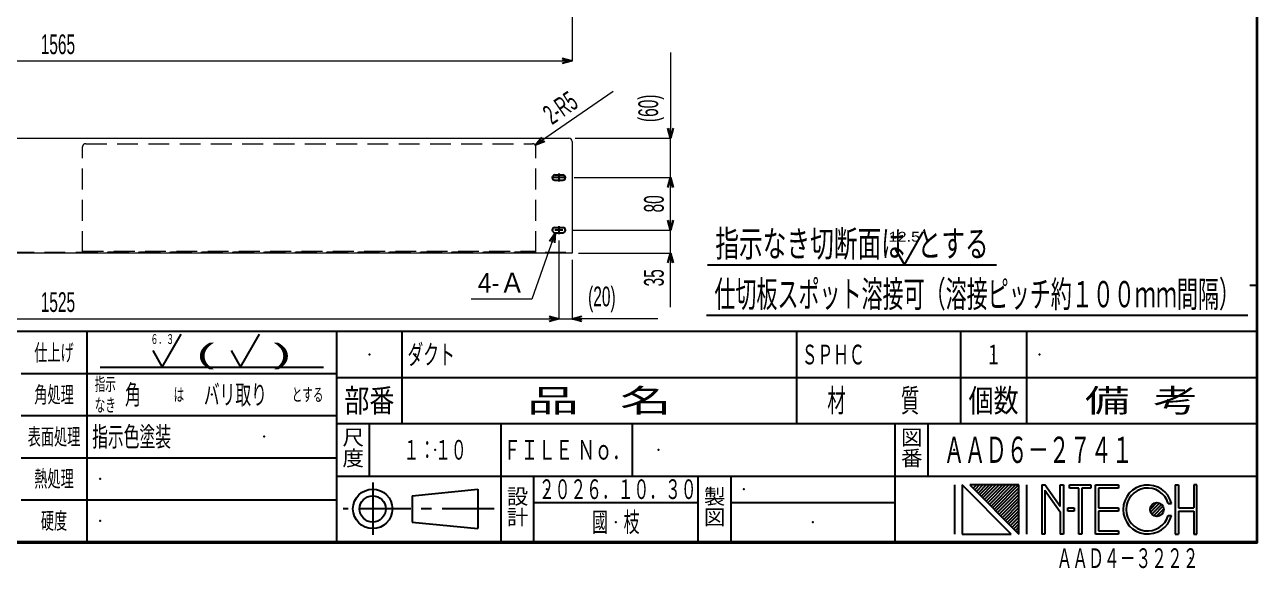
# Model space of a CAD drawing. Header units: millimetres. Extents: x -1485 to 1485, y -1050 to 1050.
# Drawn here: x -460 to 1416, y -1020 to -193 of the extents above; entities that cross this region are included whole.
import ezdxf
from ezdxf.enums import TextEntityAlignment as Align

# ---------------------------------------------------------------- set-up
doc = ezdxf.new("R2010")
doc.units = ezdxf.units.MM
doc.header["$LTSCALE"] = 2.5
doc.header["$PDSIZE"] = 1
doc.linetypes.add('CENTER', pattern=[50.8, 31.75, -6.35, 6.35, -6.35])
doc.linetypes.add('DASHED', pattern=[19.05, 12.7, -6.35])
for name, color, linetype in [('Layer0001', 7, 'Continuous'), ('Layer0012', 7, 'Continuous'), ('Layer0013', 7, 'Continuous'), ('Layer0014', 7, 'Continuous')]:
    doc.layers.add(name, color=color, linetype=linetype)
doc.styles.add('dcStyle0', font='ＭＳ Ｐゴシック', dxfattribs={"width": 0.6})
doc.styles.add('dcStyle1', font='@ＭＳ Ｐゴシック', dxfattribs={"width": 0.8})
doc.dimstyles.new('dc_Radial01', dxfattribs={"dimtxt": 30, "dimasz": 15.00113, "dimexe": 0, "dimexo": 10, "dimgap": 10, "dimtad": 3, "dimdec": 1, "dimdsep": 46, "dimtxsty": 'dcStyle0', "dimblk1": 'OPEN30', "dimblk2": 'OPEN30', "dimsah": 1, "dimcen": 0.09, "dimclrd": 4, "dimclre": 4, "dimclrt": 4, "dimadec": 0, "dimazin": 2, "dimtfac": 1, "dimtdec": 4, "dimtofl": 0, "dimtmove": 0, "dimatfit": 3, "dimfxl": 1, "dimarcsym": 1})
doc.dimstyles.new('dc_Rotated', dxfattribs={"dimtxt": 30, "dimasz": 15.00113, "dimexe": 0, "dimexo": 10, "dimgap": 10, "dimtad": 3, "dimdec": 1, "dimdsep": 46, "dimtxsty": 'dcStyle0', "dimblk1": 'OPEN30', "dimblk2": 'OPEN30', "dimsah": 1, "dimcen": 0.09, "dimclrd": 4, "dimclre": 4, "dimclrt": 4, "dimadec": 0, "dimazin": 2, "dimtfac": 1, "dimtdec": 4, "dimtmove": 0, "dimatfit": 3, "dimfxl": 1, "dimarcsym": 1})

# ---------------------------------------------------------------- blocks, each defined once
blk = doc.blocks.new('DC_GROUP_AAD6-2741_1')
at = {"layer": 'Layer0014', "color": 2, "style": 'dcStyle0'}
for s, width, p, p2 in [('指示', 0.55, (-353, -750), (-321, -750)), ('は', 0.55, (-233, -766), (-217, -766)), ('とする', 0.637211, (-53, -766), (-5, -766)), ('なき', 0.629933, (-353, -782), (-321, -782))]:
    blk.add_text(s, height=20, dxfattribs=dict(at, width=width)).set_placement(p, p2, align=Align.FIT)
blk = doc.blocks.new('DC_GROUP_AAD6-2741_2')
at = {"layer": 'Layer0013', "color": 4, "linetype": 'Continuous', "lineweight": 25}
for p, q in [((-250.2, -714), (-221.3, -664)), ((-264.6, -689), (-250.2, -714))]:
    blk.add_line(p, q, dxfattribs=at)
at = {"layer": 'Layer0013', "color": 4, "style": 'dcStyle0', "width": 0.812153}
blk.add_text('６．３', height=15, dxfattribs=at).set_placement((-268.2, -679), (-232.2, -679), align=Align.FIT)
blk = doc.blocks.new('DC_GROUP_AAD6-2741_3')
at = {"layer": 'Layer0013', "color": 4, "linetype": 'Continuous', "lineweight": 25}
for p, q in [((-131, -714), (-102.1, -664)), ((-145.4, -689), (-131, -714))]:
    blk.add_line(p, q, dxfattribs=at)
blk = doc.blocks.new('_Open30')
at = {"color": 0, "linetype": 'ByBlock', "lineweight": -2}
for p, q in [((-1, 0.267949), (0, 0)), ((0, 0), (-1, -0.267949)), ((0, 0), (-1, 0))]:
    blk.add_line(p, q, dxfattribs=at)
blk = doc.blocks.new('DC_GROUP_AAD6-2741_14')
at = {"layer": 'Layer0013', "color": 4, "linetype": 'Continuous', "lineweight": 13}
for p, q in [((347.8, -509.6), (312, -610.7)), ((312, -610.7), (220, -610.7))]:
    blk.add_line(p, q, dxfattribs=at)
at = {"layer": 'Layer0013', "color": 4, "xscale": 15.00115266964712, "yscale": 15.00081580252128, "rotation": 70.51991576819316}
blk.add_blockref('_Open30', (347.8, -509.6), dxfattribs=at)
at = {"layer": 'Layer0013', "color": 4, "style": 'dcStyle0', "width": 0.962335}
blk.add_text('4-Ａ', height=30, dxfattribs=at).set_placement((230, -600.7), (302, -600.7), align=Align.FIT)
blk = doc.blocks.new('DC_GROUP_AAD6-2741_20')
at = {"layer": 'Layer0013', "color": 4, "linetype": 'Continuous', "lineweight": 25}
for p, q in [((879.2, -558.2), (908.1, -508.2)), ((864.8, -533.2), (879.2, -558.2))]:
    blk.add_line(p, q, dxfattribs=at)
at = {"layer": 'Layer0013', "color": 4, "style": 'dcStyle0', "width": 1.291922}
blk.add_text('12.5', height=15, dxfattribs=at).set_placement((855.2, -523.2), (903.2, -523.2), align=Align.FIT)
blk = doc.blocks.new('DC_GROUP_AAD6-2741_21')
at = {"layer": 'Layer0013', "color": 4, "linetype": 'Continuous', "lineweight": 25}
blk.add_line((579.5, -558.2), (1019.5, -558.2), dxfattribs=at)
at = {"layer": 'Layer0013', "color": 4, "style": 'dcStyle0', "width": 0.653268}
blk.add_text('指示なき切断面は  とする', height=40, dxfattribs=at).set_placement((591.5, -546.2), (1007.5, -546.2), align=Align.FIT)
blk = doc.blocks.new('DC_GROUP_AAD6-2741_22')
at = {"layer": 'Layer0013', "color": 4, "linetype": 'Continuous', "lineweight": 25}
blk.add_line((578.1, -635), (1402.1, -635), dxfattribs=at)
at = {"layer": 'Layer0013', "color": 4, "style": 'dcStyle0', "width": 0.634461}
blk.add_text('仕切板スポット溶接可（溶接ピッチ約１００ｍｍ間隔）', height=40, dxfattribs=at).set_placement((590.1, -623), (1390.1, -623), align=Align.FIT)
blk = doc.blocks.new('*D7')
at = {"layer": 'Layer0012', "color": 4, "linetype": 'Continuous', "lineweight": 13}
for p, q in [((353.4, -521.6), (353.4, -640.6)), ((373.4, -550.6), (373.4, -640.6)), ((353.4, -640.6), (373.4, -640.6)), ((503.9, -640.6), (373.4, -640.6))]:
    blk.add_line(p, q, dxfattribs=at)
at = {"layer": 'Layer0012', "color": 4, "xscale": 15.00115266964712, "yscale": 15.00081580252128, "rotation": 180}
blk.add_blockref('_Open30', (373.4, -640.6), dxfattribs=at)
at = {"layer": 'Layer0012', "color": 4, "insert": (397.9, -630.6), "char_height": 30, "attachment_point": 7, "style": 'dcStyle0'}
blk.add_mtext('\\T1.00;(20)', dxfattribs=at)
blk = doc.blocks.new('*D8')
at = {"layer": 'Layer0012', "color": 4, "linetype": 'Continuous', "lineweight": 13}
for p, q in [((-1171.6, -521.6), (-1171.6, -640.6)), ((353.4, -521.6), (353.4, -640.6)), ((-1171.6, -640.6), (353.4, -640.6))]:
    blk.add_line(p, q, dxfattribs=at)
at = {"layer": 'Layer0012', "color": 4, "xscale": 15.00115266964712, "yscale": 15.00081580252128}
for p, rotation in [((-1171.6, -640.6), 180), ((353.4, -640.6), 360)]:
    blk.add_blockref('_Open30', p, dxfattribs=dict(at, rotation=rotation))
at = {"layer": 'Layer0012', "color": 4, "insert": (-409.1, -630.6), "char_height": 30, "attachment_point": 8, "style": 'dcStyle0'}
blk.add_mtext('\\T1.00;1525', dxfattribs=at)
blk = doc.blocks.new('*D9')
at = {"layer": 'Layer0012', "color": 4, "linetype": 'Continuous', "lineweight": 13}
for p, q in [((374.4, -505.6), (523.4, -505.6)), ((523.4, -540.6), (523.4, -505.6)), ((383.4, -540.6), (523.4, -540.6)), ((523.4, -623.1), (523.4, -540.6))]:
    blk.add_line(p, q, dxfattribs=at)
at = {"layer": 'Layer0012', "color": 4, "xscale": 15.00115266964712, "yscale": 15.00081580252128, "rotation": 90}
blk.add_blockref('_Open30', (523.4, -540.6), dxfattribs=at)
at = {"layer": 'Layer0012', "color": 4, "insert": (513.4, -565.1), "char_height": 30, "attachment_point": 9, "rotation": 90, "style": 'dcStyle0'}
blk.add_mtext('\\T1.00;35', dxfattribs=at)
blk = doc.blocks.new('*D10')
at = {"layer": 'Layer0012', "color": 4, "linetype": 'Continuous', "lineweight": 13}
for p, q in [((376.9, -425.6), (523.4, -425.6)), ((523.4, -505.6), (523.4, -425.6)), ((374.4, -505.6), (523.4, -505.6))]:
    blk.add_line(p, q, dxfattribs=at)
at = {"layer": 'Layer0012', "color": 4, "xscale": 15.00115266964712, "yscale": 15.00081580252128}
for p, rotation in [((523.4, -425.6), 90), ((523.4, -505.6), 270)]:
    blk.add_blockref('_Open30', p, dxfattribs=dict(at, rotation=rotation))
at = {"layer": 'Layer0012', "color": 4, "insert": (513.4, -465.6), "char_height": 30, "attachment_point": 8, "rotation": 90, "style": 'dcStyle0'}
blk.add_mtext('\\T1.00;80', dxfattribs=at)
blk = doc.blocks.new('*D11')
at = {"layer": 'Layer0012', "color": 4, "linetype": 'Continuous', "lineweight": 13}
for p, q in [((523.4, -235.1), (523.4, -365.6)), ((378.4, -365.6), (523.4, -365.6)), ((523.4, -425.6), (523.4, -365.6)), ((376.9, -425.6), (523.4, -425.6))]:
    blk.add_line(p, q, dxfattribs=at)
at = {"layer": 'Layer0012', "color": 4, "xscale": 15.00115266964712, "yscale": 15.00081580252128, "rotation": 270}
blk.add_blockref('_Open30', (523.4, -365.6), dxfattribs=at)
at = {"layer": 'Layer0012', "color": 4, "insert": (513.4, -341.1), "char_height": 30, "attachment_point": 7, "rotation": 90, "style": 'dcStyle0'}
blk.add_mtext('\\T1.00;(60)', dxfattribs=at)
blk = doc.blocks.new('*D13')
at = {"layer": 'Layer0012', "color": 4, "linetype": 'Continuous', "lineweight": 13}
blk.add_line((436.2, -294.6), (317.5, -376.1), dxfattribs=at)
at = {"layer": 'Layer0012', "color": 4, "xscale": 15.00115266964712, "yscale": 15.00081580252128, "rotation": 214.5139400835964}
blk.add_blockref('_Open30', (317.5, -376.1), dxfattribs=at)
at = {"layer": 'Layer0012', "color": 4, "insert": (343.2, -346.4), "char_height": 30, "attachment_point": 7, "rotation": 34.5139, "style": 'dcStyle0'}
blk.add_mtext('\\T1.00;2-R5', dxfattribs=at)
blk = doc.blocks.new('*D25')
at = {"layer": 'Layer0012', "color": 4, "linetype": 'Continuous', "lineweight": 13}
for p, q in [((-1191.6, 51.9), (-1191.6, -248.1)), ((373.4, 51.9), (373.4, -248.1)), ((-1191.6, -248.1), (373.4, -248.1))]:
    blk.add_line(p, q, dxfattribs=at)
at = {"layer": 'Layer0012', "color": 4, "xscale": 15.00115266964712, "yscale": 15.00081580252128}
for p, rotation in [((-1191.6, -248.1), 180), ((373.4, -248.1), 360)]:
    blk.add_blockref('_Open30', p, dxfattribs=dict(at, rotation=rotation))
at = {"layer": 'Layer0012', "color": 4, "insert": (-409.1, -238.1), "char_height": 30, "attachment_point": 8, "style": 'dcStyle0'}
blk.add_mtext('\\T1.00;1565', dxfattribs=at)
blk = doc.blocks.new('DC_GROUP_AAD6-2741_10')
at = {"color": 3, "linetype": 'Continuous', "lineweight": 25}
for p, q in [((347.4, -501.6), (359.4, -501.6)), ((347.4, -509.6), (359.4, -509.6))]:
    blk.add_line(p, q, dxfattribs=at)
at = {"color": 2, "linetype": 'CENTER', "lineweight": 25}
for p, q in [((359.4, -505.6), (347.4, -505.6)), ((353.4, -499.6), (353.4, -511.6))]:
    blk.add_line(p, q, dxfattribs=at)
at = {"color": 3, "linetype": 'Continuous', "lineweight": 25}
for centre, start, end in [((347.4, -505.6), 90, 270), ((359.4, -505.6), 270, 90)]:
    blk.add_arc(centre, 4, start, end, dxfattribs=at)
blk = doc.blocks.new('DC_GROUP_AAD6-2741_11')
at = {"color": 2, "linetype": 'CENTER', "lineweight": 25}
for p, q in [((361.9, -425.6), (344.9, -425.6)), ((359.4, -425.6), (347.4, -425.6)), ((353.4, -419.6), (353.4, -431.6)), ((353.4, -419.6), (353.4, -431.6))]:
    blk.add_line(p, q, dxfattribs=at)
at = {"color": 3, "linetype": 'Continuous', "lineweight": 25}
for p, q in [((347.4, -421.6), (359.4, -421.6)), ((347.4, -429.6), (359.4, -429.6))]:
    blk.add_line(p, q, dxfattribs=at)
for centre, start, end in [((347.4, -425.6), 90, 270), ((359.4, -425.6), 270, 90)]:
    blk.add_arc(centre, 4, start, end, dxfattribs=at)
blk = doc.blocks.new('DC_GROUP_AAD6-2741_12')
at = {"color": 3, "linetype": 'Continuous', "lineweight": 25}
for p, q in [((-1177.6, -501.6), (-1165.6, -501.6)), ((-1177.6, -509.6), (-1165.6, -509.6))]:
    blk.add_line(p, q, dxfattribs=at)
at = {"color": 2, "linetype": 'CENTER', "lineweight": 25}
for p, q in [((-1165.6, -505.6), (-1177.6, -505.6)), ((-1171.6, -499.6), (-1171.6, -511.6))]:
    blk.add_line(p, q, dxfattribs=at)
at = {"color": 3, "linetype": 'Continuous', "lineweight": 25}
for centre, start, end in [((-1177.6, -505.6), 90, 270), ((-1165.6, -505.6), 270, 90)]:
    blk.add_arc(centre, 4, start, end, dxfattribs=at)
blk = doc.blocks.new('DC_GROUP_AAD6-2741_13')
at = {"color": 2, "linetype": 'CENTER', "lineweight": 25}
for p, q in [((-1163.1, -425.6), (-1180.1, -425.6)), ((-1165.6, -425.6), (-1177.6, -425.6)), ((-1171.6, -419.6), (-1171.6, -431.6)), ((-1171.6, -419.6), (-1171.6, -431.6))]:
    blk.add_line(p, q, dxfattribs=at)
at = {"color": 3, "linetype": 'Continuous', "lineweight": 25}
for p, q in [((-1177.6, -421.6), (-1165.6, -421.6)), ((-1177.6, -429.6), (-1165.6, -429.6))]:
    blk.add_line(p, q, dxfattribs=at)
for centre, start, end in [((-1177.6, -425.6), 90, 270), ((-1165.6, -425.6), 270, 90)]:
    blk.add_arc(centre, 4, start, end, dxfattribs=at)
blk = doc.blocks.new('DC_GROUP_AAD6-2741_9')
at = {"layer": 'Layer0001', "color": 3, "linetype": 'Continuous', "lineweight": 18}
for p, q in [((-1191.6, -415.6), (-1191.6, -370.6)), ((-1186.6, -365.6), (368.4, -365.6)), ((373.4, -370.6), (373.4, -540.6)), ((-1191.6, -540.6), (-1191.6, -415.6)), ((-1188, -540.6), (-1191.6, -540.6)), ((-1188, -540.6), (-1161.6, -540.6)), ((373.4, -540.6), (-1161.6, -540.6))]:
    blk.add_line(p, q, dxfattribs=at)
at = {"layer": 'Layer0001', "color": 3, "linetype": 'DASHED', "lineweight": 18}
for p, q in [((-366.6, -374), (313.4, -374)), ((-371.6, -539), (-371.6, -379)), ((318.4, -539), (318.4, -379)), ((-1191.6, -539), (373.4, -539)), ((-371.6, -537.4), (318.4, -537.4)), ((318.4, -539), (-371.6, -539))]:
    blk.add_line(p, q, dxfattribs=at)
at = {"layer": 'Layer0001', "color": 3, "linetype": 'Continuous', "lineweight": 18}
for centre, start, end in [((-1186.6, -370.6), 90, 180), ((368.4, -370.6), 0, 90)]:
    blk.add_arc(centre, 5, start, end, dxfattribs=at)
at = {"layer": 'Layer0001', "color": 3, "linetype": 'DASHED', "lineweight": 18}
for centre, start, end in [((-366.6, -379), 90, 180), ((313.4, -379), 0, 90)]:
    blk.add_arc(centre, 5, start, end, dxfattribs=at)
at = {"linetype": 'Continuous'}
for name in ['DC_GROUP_AAD6-2741_13', 'DC_GROUP_AAD6-2741_11', 'DC_GROUP_AAD6-2741_12', 'DC_GROUP_AAD6-2741_10']:
    blk.add_blockref(name, (0, 0), dxfattribs=at)

msp = doc.modelspace()

# ---------------------------------------------------------------- linework, layer by layer
at = {"layer": 'Layer0014', "color": 3, "linetype": 'Continuous', "lineweight": 25}
for p, q in [((1415, 910), (1415, -980)), ((1416.5, -981.5), (1416.5, 911.5)), ((1415, -590), (1405, -590)), ((1415, -660), (-1415, -660)), ((15, -660), (15, -980)), ((115, -800), (115, -660)), ((715, -660), (715, -800)), ((965, -800), (965, -660)), ((1065, -660), (1065, -800)), ((-465, -724), (15, -724)), ((15, -730), (1415, -730)), ((-465, -788), (15, -788)), ((15, -800), (1415, -800)), ((265, -800), (265, -980)), ((865, -880), (865, -800)), ((-465, -852), (15, -852)), ((15, -880), (1415, -880)), ((565, -880), (565, -980)), ((865, -980), (865, -880)), ((130, -910), (230, -900)), ((230, -900), (230, -960)), ((955.63, -893.56), (955.63, -968.22)), ((967.29, -893.56), (967.29, -968.22)), ((1041.96, -968.22), (967.29, -893.56)), ((978.96, -893.56), (1053.63, -968.22)), ((1053.63, -893.56), (978.96, -893.56)), ((988.86, -893.56), (983.91, -898.51)), ((993.81, -893.56), (986.38, -900.98)), ((998.76, -893.56), (988.86, -903.46)), ((1003.71, -893.56), (991.33, -905.93)), ((1008.66, -893.56), (993.81, -908.41)), ((1013.61, -893.56), (996.28, -910.88)), ((1018.56, -893.56), (998.76, -913.36)), ((1023.51, -893.56), (1001.23, -915.83)), ((1028.46, -893.56), (1003.71, -918.31)), ((1033.41, -893.56), (1006.18, -920.78)), ((1038.36, -893.56), (1008.66, -923.25)), ((1043.31, -893.56), (1011.13, -925.73)), ((1048.26, -893.56), (1013.61, -928.2)), ((1053.21, -893.56), (1016.08, -930.68)), ((1053.63, -898.09), (1018.56, -933.15)), ((1053.63, -968.22), (1053.63, -893.56)), ((1065.29, -893.56), (1065.29, -968.22)), ((1088.63, -893.56), (1088.63, -968.22)), ((1088.63, -893.56), (1093.29, -893.56)), ((1116.63, -926.22), (1093.29, -893.56)), ((1116.63, -893.56), (1121.29, -893.56)), ((1116.63, -926.22), (1116.63, -893.56)), ((1121.29, -893.56), (1121.29, -968.22)), ((1130.63, -893.56), (1163.29, -893.56)), ((1130.63, -898.22), (1130.63, -893.56)), ((1144.63, -898.22), (1130.63, -898.22)), ((1144.63, -968.22), (1144.63, -898.22)), ((1163.29, -898.22), (1149.29, -898.22)), ((1149.29, -898.22), (1149.29, -968.22)), ((1163.29, -893.56), (1163.29, -898.22)), ((1170.29, -893.56), (1205.29, -893.56)), ((1170.29, -968.22), (1170.29, -893.56)), ((1205.29, -898.22), (1174.96, -898.22)), ((1174.96, -898.22), (1174.96, -928.56)), ((1205.29, -893.56), (1205.29, -898.22)), ((1291.63, -893.56), (1291.63, -968.22)), ((1291.63, -893.56), (1296.29, -893.56)), ((1296.29, -893.56), (1296.29, -928.56)), ((1324.29, -893.56), (1319.63, -893.56)), ((1319.63, -893.56), (1319.63, -928.56)), ((1324.29, -968.22), (1324.29, -893.56)), ((-465, -916), (15, -916)), ((130, -910), (130, -950)), ((1053.63, -903.04), (1021.03, -935.63)), ((1053.63, -907.99), (1023.51, -938.1)), ((1053.63, -912.93), (1025.98, -940.58)), ((1053.63, -917.88), (1028.46, -943.05)), ((1093.29, -901.59), (1116.63, -934.25)), ((1093.29, -901.59), (1093.29, -968.22)), ((1053.63, -922.83), (1030.93, -945.53)), ((1053.63, -927.78), (1033.41, -948)), ((1053.63, -932.73), (1035.88, -950.48)), ((1053.63, -937.68), (1038.36, -952.95)), ((1116.63, -934.25), (1116.63, -968.22)), ((1128.29, -928.56), (1137.63, -928.56)), ((1128.29, -933.22), (1128.29, -928.56)), ((1137.63, -933.22), (1128.29, -933.22)), ((1137.63, -928.56), (1137.63, -933.22)), ((1174.96, -928.56), (1205.29, -928.56)), ((1205.29, -933.22), (1174.96, -933.22)), ((1174.96, -933.22), (1174.96, -963.56)), ((1205.29, -928.56), (1205.29, -933.22)), ((1263.63, -920.39), (1253.13, -930.89)), ((1267.74, -921.23), (1253.97, -935)), ((1270.75, -923.17), (1255.91, -938.01)), ((1272.9, -925.97), (1258.7, -940.16)), ((1274.06, -929.75), (1262.49, -941.33)), ((1272.84, -935.92), (1268.66, -940.1)), ((1280.93, -921.56), (1285.77, -921.56)), ((1296.29, -928.56), (1319.63, -928.56)), ((1296.29, -933.22), (1319.63, -933.22)), ((1296.29, -933.22), (1296.29, -968.22)), ((1319.63, -933.22), (1319.63, -968.22)), ((130, -950), (230, -960)), ((1053.63, -942.63), (1040.83, -955.43)), ((1053.63, -947.58), (1043.31, -957.9)), ((1053.63, -952.53), (1045.78, -960.38)), ((1280.93, -940.22), (1285.77, -940.22)), ((967.29, -968.22), (1041.96, -968.22)), ((1053.63, -957.48), (1048.26, -962.85)), ((1053.63, -962.43), (1050.73, -965.33)), ((1053.63, -967.38), (1053.21, -967.8)), ((1093.29, -968.22), (1088.63, -968.22)), ((1121.29, -968.22), (1116.63, -968.22)), ((1149.29, -968.22), (1144.63, -968.22)), ((1205.29, -968.22), (1170.29, -968.22)), ((1174.96, -963.56), (1205.29, -963.56)), ((1205.29, -963.56), (1205.29, -968.22)), ((1291.63, -968.22), (1296.29, -968.22)), ((1319.63, -968.22), (1324.29, -968.22)), ((-1416.5, -981.5), (1416.5, -981.5)), ((1415, -980), (-1415, -980))]:
    msp.add_line(p, q, dxfattribs=at)
at = {"layer": 'Layer0014', "color": 4, "linetype": 'Continuous', "lineweight": 25}
for p, q in [((-365, -660), (-365, -980)), ((-345, -714), (-5, -714)), ((65, -880), (65, -800)), ((465, -800), (465, -880)), ((915, -800), (915, -880)), ((315, -880), (315, -980)), ((615, -880), (615, -980)), ((315, -920), (565, -920)), ((615, -920), (865, -920))]:
    msp.add_line(p, q, dxfattribs=at)
at = {"layer": 'Layer0014', "color": 2, "linetype": 'CENTER', "lineweight": 25}
for p, q in [((70, -890), (70, -970)), ((255, -930), (25, -930))]:
    msp.add_line(p, q, dxfattribs=at)
at = {"layer": 'Layer0014', "color": 3, "linetype": 'Continuous', "lineweight": 25}
for centre, radius in [((70, -930), 30), ((70, -930), 20), ((1263.63, -930.89), 10.5)]:
    msp.add_circle(centre, radius, dxfattribs=at)
for radius, start, end in [(37.33, 14.47751, 345.52249), (32.67, 16.60155, 343.39845)]:
    msp.add_arc((1249.63, -930.89), radius, start, end, dxfattribs=at)
at = {"layer": 'Layer0014', "color": 5, "linetype": 'Continuous'}
for p in [(65, -695), (135, -695), (735, -695), (1015, -695), (1085, -695), (-295, -756), (-175, -756), (-345, -820), (-95, -820), (165, -840), (505, -840), (955, -840), (-345, -884), (335, -900), (635, -900), (-345, -948), (440, -950), (740, -950), (1315, -1005)]:
    msp.add_point(p, dxfattribs=at)

# ---------------------------------------------------------------- block references
at = {"layer": 'Layer0001', "linetype": 'Continuous'}
msp.add_blockref('DC_GROUP_AAD6-2741_9', (0, 0), dxfattribs=at)
at = {"layer": 'Layer0013', "linetype": 'Continuous'}
for name in ['DC_GROUP_AAD6-2741_21', 'DC_GROUP_AAD6-2741_14', 'DC_GROUP_AAD6-2741_20', 'DC_GROUP_AAD6-2741_22', 'DC_GROUP_AAD6-2741_2', 'DC_GROUP_AAD6-2741_3']:
    msp.add_blockref(name, (0, 0), dxfattribs=at)
at = {"layer": 'Layer0014', "linetype": 'Continuous'}
msp.add_blockref('DC_GROUP_AAD6-2741_1', (0, 0), dxfattribs=at)

# ---------------------------------------------------------------- texts
at = {"layer": 'Layer0013', "color": 4, "style": 'dcStyle0'}
for s, height, width, p, p2 in [('ダクト', 30, 0.694787, (123, -710), (195, -710)), ('(    )', 30, 1.805192, (-198.01, -708.64), (-54.01, -708.64)), ('ＳＰＨＣ', 30, 0.742009, (723, -710), (819, -710)), ('１', 30, 0.804527, (1003, -710), (1027, -710)), ('角', 30, 0.55, (-307, -771), (-283, -771)), ('バリ取り', 30, 0.629933, (-187, -771), (-91, -771)), ('指示色塗装', 30, 0.55, (-357, -835), (-237, -835)), ('１：１０', 30, 0.862443, (117, -855), (213, -855)), ('ＡＡＤ６－２７４１', 40, 0.749406, (939, -860), (1227, -860)), ('２０２６．１０．３０', 30, 0.809085, (323, -915), (563, -915)), ('國\u3000枝', 30, 0.619282, (404, -965), (476, -965)), ('ＡＡＤ４－３２２２', 30, 0.749406, (1111, -1020), (1327, -1020))]:
    msp.add_text(s, height=height, dxfattribs=dict(at, width=width)).set_placement(p, p2, align=Align.FIT)
at = {"layer": 'Layer0014', "color": 2, "style": 'dcStyle0'}
for s, height, width, p, p2 in [('仕上げ', 25, 0.553553, (-445, -704.5), (-385, -704.5)), ('角処理', 25, 0.55, (-445, -768.5), (-385, -768.5)), ('部番', 35, 0.746429, (27, -782.5), (103, -782.5)), ('品   名', 35, 1.482973, (305, -782.5), (525, -782.5)), ('材\u3000\u3000\u3000質', 35, 0.688684, (762, -782.5), (902, -782.5)), ('個数', 35, 0.746429, (977, -782.5), (1053, -782.5)), ('備  考', 35, 1.294793, (1154, -782.5), (1326, -782.5)), ('表面処理', 25, 0.55, (-455, -832.5), (-375, -832.5)), ('ＦＩＬＥ Ｎｏ．', 30, 0.958586, (269, -855), (461, -855)), ('熱処理', 25, 0.55, (-445, -896.5), (-385, -896.5)), ('硬度', 25, 0.55, (-435, -960.5), (-395, -960.5))]:
    msp.add_text(s, height=height, dxfattribs=dict(at, width=width)).set_placement(p, p2, align=Align.FIT)
at = {"layer": 'Layer0014', "color": 2, "style": 'dcStyle1', "width": 0.9625}
for s, p in [('尺度', (28, -805)), ('図番', (878, -805)), ('設計', (278, -895)), ('製図', (578, -895))]:
    msp.add_text(s, height=24, rotation=270, dxfattribs=at).set_placement(p)

# ---------------------------------------------------------------- dimensions: what is measured, and where the dimension line sits
at = {"layer": 'Layer0012', "linetype": 'Continuous', "lineweight": 13}
for base, p1, p2, picture, middle in [((373.42, -248.09), (-1191.58, 61.91), (373.42, 61.91), '*D25', (-409.08, -248.09)), ((353.42, -640.58), (-1171.58, -511.58), (353.42, -511.58), '*D8', (-409.08, -640.58))]:
    dim = msp.add_linear_dim(base=base, p1=p1, p2=p2, dimstyle='dc_Rotated', override={"dimtxt": 30, "dimasz": 15.00113, "dimexe": 0, "dimexo": 10, "dimgap": 10, "dimtad": 3, "dimtih": 0, "dimtoh": 0, "dimdec": 1, "dimlfac": 1, "dimzin": 8, "dimtxsty": 'dcStyle0', "dimblk1": 'Open30', "dimblk2": 'Open30', "dimsah": 1, "dimclrd": 4, "dimclre": 4, "dimclrt": 4, "dimazin": 2, "dimtofl": 1, "dimtolj": 0, "dimtzin": 8, "dimarcsym": 1}, dxfattribs=at)
    dim.commit()
    dim.dimension.update_dxf_attribs({"geometry": picture, "text_midpoint": middle, "dimtype": 160})
dim = msp.add_linear_dim(base=(523.42, -365.58), p1=(366.92, -425.58), p2=(368.42, -365.58), angle=90, text='(<>)', dimstyle='dc_Rotated', override={"dimtxt": 30, "dimasz": 15.00113, "dimexe": 0, "dimexo": 10, "dimgap": 10, "dimtad": 3, "dimtih": 0, "dimtoh": 0, "dimdec": 1, "dimlfac": 1, "dimzin": 8, "dimtxsty": 'dcStyle0', "dimblk1": 'Open30', "dimblk2": 'Open30', "dimsah": 1, "dimclrd": 4, "dimclre": 4, "dimclrt": 4, "dimazin": 2, "dimtofl": 1, "dimtolj": 0, "dimtzin": 8, "dimarcsym": 1}, dxfattribs=at)
dim.commit()
dim.dimension.update_dxf_attribs({"geometry": '*D11', "text_midpoint": (523.42, -293.09), "dimtype": 160})
dim = msp.add_radius_dim(center=(313.42, -378.98), mpoint=(317.54, -376.14), text='2-R5', dimstyle='dc_Radial01', override={"dimtxt": 30, "dimasz": 15.00113, "dimexe": 0, "dimexo": 10, "dimgap": 10, "dimtad": 3, "dimtih": 0, "dimtoh": 0, "dimdec": 1, "dimlfac": 1, "dimzin": 8, "dimtxsty": 'dcStyle0', "dimblk1": 'Open30', "dimblk2": 'Open30', "dimsah": 1, "dimclrd": 4, "dimclre": 4, "dimclrt": 4, "dimazin": 2, "dimtolj": 0, "dimtzin": 8, "dimarcsym": 1}, dxfattribs=at)
dim.commit()
dim.dimension.update_dxf_attribs({"geometry": '*D13', "text_midpoint": (388.41, -327.41), "dimtype": 164})
for base, p1, p2, picture, middle in [((523.42, -425.58), (364.42, -505.58), (366.92, -425.58), '*D10', (523.42, -465.58)), ((523.42, -505.58), (373.42, -540.58), (364.42, -505.58), '*D9', (523.42, -589.07))]:
    dim = msp.add_linear_dim(base=base, p1=p1, p2=p2, angle=90, dimstyle='dc_Rotated', override={"dimtxt": 30, "dimasz": 15.00113, "dimexe": 0, "dimexo": 10, "dimgap": 10, "dimtad": 3, "dimtih": 0, "dimtoh": 0, "dimdec": 1, "dimlfac": 1, "dimzin": 8, "dimtxsty": 'dcStyle0', "dimblk1": 'Open30', "dimblk2": 'Open30', "dimsah": 1, "dimclrd": 4, "dimclre": 4, "dimclrt": 4, "dimazin": 2, "dimtofl": 1, "dimtolj": 0, "dimtzin": 8, "dimarcsym": 1}, dxfattribs=at)
    dim.commit()
    dim.dimension.update_dxf_attribs({"geometry": picture, "text_midpoint": middle, "dimtype": 160})
dim = msp.add_linear_dim(base=(373.42, -640.58), p1=(353.42, -511.58), p2=(373.42, -540.58), text='(<>)', dimstyle='dc_Rotated', override={"dimtxt": 30, "dimasz": 15.00113, "dimexe": 0, "dimexo": 10, "dimgap": 10, "dimtad": 3, "dimtih": 0, "dimtoh": 0, "dimdec": 1, "dimlfac": 1, "dimzin": 8, "dimtxsty": 'dcStyle0', "dimblk1": 'Open30', "dimblk2": 'Open30', "dimsah": 1, "dimclrd": 4, "dimclre": 4, "dimclrt": 4, "dimazin": 2, "dimtofl": 1, "dimtolj": 0, "dimtzin": 8, "dimarcsym": 1}, dxfattribs=at)
dim.commit()
dim.dimension.update_dxf_attribs({"geometry": '*D7', "text_midpoint": (445.91, -640.58), "dimtype": 160})

doc.saveas('drawing.dxf')
